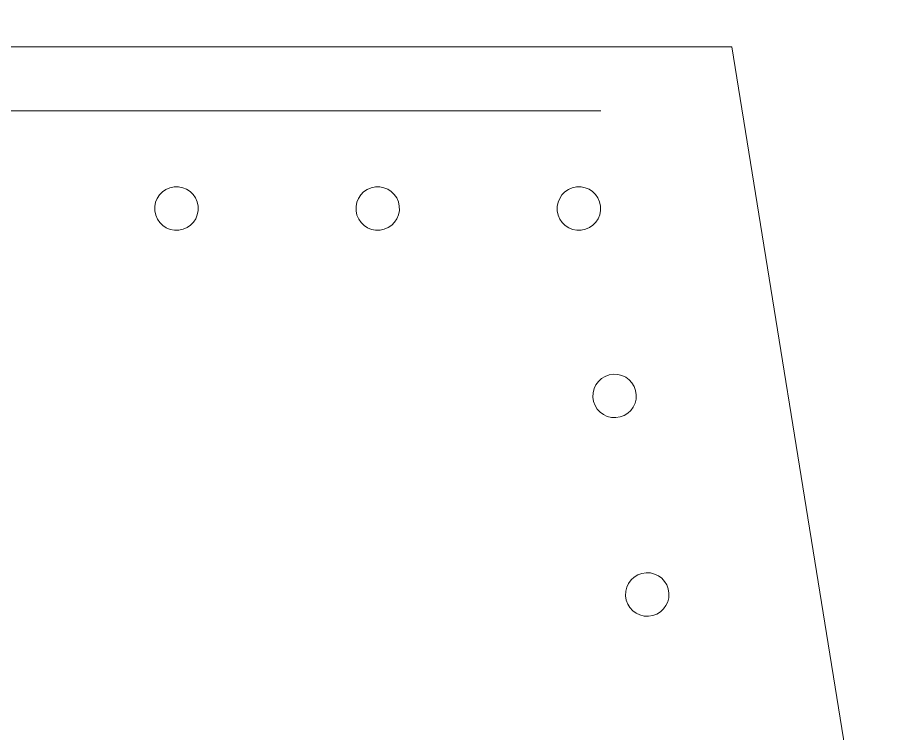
# Model space of a CAD drawing. Header units: centimetres. Extents: x -162 to 162, y -134 to 134.
# Drawn here: x 49.466 to 51.243, y -28.246 to -26.78 of the extents above; entities that cross this region are included whole.
import ezdxf

# ---------------------------------------------------------------- set-up
doc = ezdxf.new("R2010")
doc.units = ezdxf.units.CM
doc.header["$MEASUREMENT"] = 0
doc.layers.add('Capa 1', color=7, linetype='Continuous')
doc.layers.add('GUIDE', color=7, linetype='Continuous')

msp = doc.modelspace()

# ---------------------------------------------------------------- linework, layer by layer
at = {"layer": 'Capa 1', "lineweight": 9}
msp.add_open_spline([(39.49747, -30.2568), (39.49747, -30.2568), (49.20983, -30.2568), (49.20983, -30.2568), (49.20983, -30.2568), (49.20983, -29.8733), (49.20983, -29.8733), (49.20983, -29.8733), (50.06557, -29.8733), (50.06557, -29.8733), (50.06557, -29.8733), (50.06557, -30.16273), (50.06557, -30.16273), (50.12111, -30.14571), (50.17578, -30.12685), (50.22953, -30.10445), (50.47505, -30.00412), (50.73761, -29.95215), (51.00284, -29.95215), (51.00284, -29.95215), (51.43026, -29.95215), (51.43026, -29.95215), (51.43026, -29.95215), (50.92846, -26.84015), (50.92846, -26.84015), (50.92846, -26.84015), (37.81558, -26.84015), (37.81558, -26.84015), (37.81558, -26.84015), (37.31378, -29.95215), (37.31378, -29.95215), (37.31378, -29.95215), (37.7412, -29.95215), (37.7412, -29.95215), (38.00647, -29.95215), (38.26899, -30.00412), (38.51453, -30.10445), (38.55574, -30.12147), (38.59783, -30.13674), (38.64084, -30.15017), (38.64084, -30.15017), (38.64084, -29.8733), (38.64084, -29.8733), (38.64084, -29.8733), (39.49747, -29.8733), (39.49747, -29.8733), (39.49747, -29.8733), (39.49747, -30.2568), (39.49747, -30.2568)], degree=3, knots=[0, 0, 0, 0, 0.0625, 0.0625, 0.0625, 0.125, 0.125, 0.125, 0.1875, 0.1875, 0.1875, 0.25, 0.25, 0.25, 0.3125, 0.3125, 0.3125, 0.375, 0.375, 0.375, 0.4375, 0.4375, 0.4375, 0.5, 0.5, 0.5, 0.5625, 0.5625, 0.5625, 0.625, 0.625, 0.625, 0.6875, 0.6875, 0.6875, 0.75, 0.75, 0.75, 0.8125, 0.8125, 0.8125, 0.875, 0.875, 0.875, 0.9375, 0.9375, 0.9375, 1, 1, 1, 1], dxfattribs=at)
at = {"layer": 'Capa 1', "color": 4, "lineweight": 9}
msp.add_open_spline([(38.02379, -26.97149), (38.02379, -26.97149), (50.65986, -26.97149), (50.65986, -26.97149)], degree=3, dxfattribs=at)
for points in [[(49.79618, -27.21551), (49.82063, -27.21288), (49.83831, -27.19092), (49.83568, -27.16646), (49.83305, -27.142), (49.81109, -27.12433), (49.78664, -27.12695), (49.76219, -27.12958), (49.74451, -27.15154), (49.74714, -27.176), (49.74978, -27.20045), (49.77173, -27.21813), (49.79618, -27.21551)], [(50.20814, -27.21551), (50.23259, -27.21288), (50.25027, -27.19092), (50.24764, -27.16646), (50.24501, -27.142), (50.22305, -27.12433), (50.19861, -27.12695), (50.17415, -27.12958), (50.15647, -27.15154), (50.1591, -27.176), (50.16174, -27.20045), (50.18369, -27.21813), (50.20814, -27.21551)], [(50.6201, -27.21551), (50.64455, -27.21288), (50.66223, -27.19092), (50.6596, -27.16646), (50.65697, -27.142), (50.63501, -27.12433), (50.61057, -27.12695), (50.58611, -27.12958), (50.56843, -27.15154), (50.57106, -27.176), (50.5737, -27.20045), (50.59565, -27.21813), (50.6201, -27.21551)], [(50.64383, -27.55732), (50.64245, -27.53277), (50.66125, -27.51175), (50.68581, -27.51037), (50.71037, -27.509), (50.73138, -27.52779), (50.73276, -27.55234), (50.73414, -27.5769), (50.71534, -27.59791), (50.69078, -27.59929), (50.66622, -27.60066), (50.64521, -27.58187), (50.64383, -27.55732)], [(50.71074, -27.96381), (50.70936, -27.93926), (50.72816, -27.91824), (50.75272, -27.91687), (50.77728, -27.91549), (50.79829, -27.93429), (50.79967, -27.95884), (50.80105, -27.98339), (50.78225, -28.0044), (50.75769, -28.00578), (50.73313, -28.00715), (50.71212, -27.98836), (50.71074, -27.96381)]]:
    msp.add_open_spline(points, degree=3, knots=[0, 0, 0, 0, 0.25, 0.25, 0.25, 0.5, 0.5, 0.5, 0.75, 0.75, 0.75, 1, 1, 1, 1], dxfattribs=at)
at = {"layer": 'GUIDE', "lineweight": 9}
for points in [[(154.95614, -133.81955), (154.95614, -133.81955), (-18.51418, -133.81955), (-18.51418, -133.81955), (-18.51418, -133.81955), (-18.51418, 9.29968), (-18.51418, 9.29968), (-18.51418, 9.29968), (154.95614, 9.29968), (154.95614, 9.29968), (154.95614, 9.29968), (154.95614, -133.81955), (154.95614, -133.81955)], [(-18.43797, -133.74342), (-18.43797, -133.74342), (154.87992, -133.74342), (154.87992, -133.74342), (154.87992, -133.74342), (154.87992, 9.22355), (154.87992, 9.22355), (154.87992, 9.22355), (-18.43797, 9.22355), (-18.43797, 9.22355), (-18.43797, 9.22355), (-18.43797, -133.74342), (-18.43797, -133.74342)]]:
    msp.add_open_spline(points, degree=3, knots=[0, 0, 0, 0, 0.25, 0.25, 0.25, 0.5, 0.5, 0.5, 0.75, 0.75, 0.75, 1, 1, 1, 1], dxfattribs=at)

doc.saveas('drawing.dxf')
